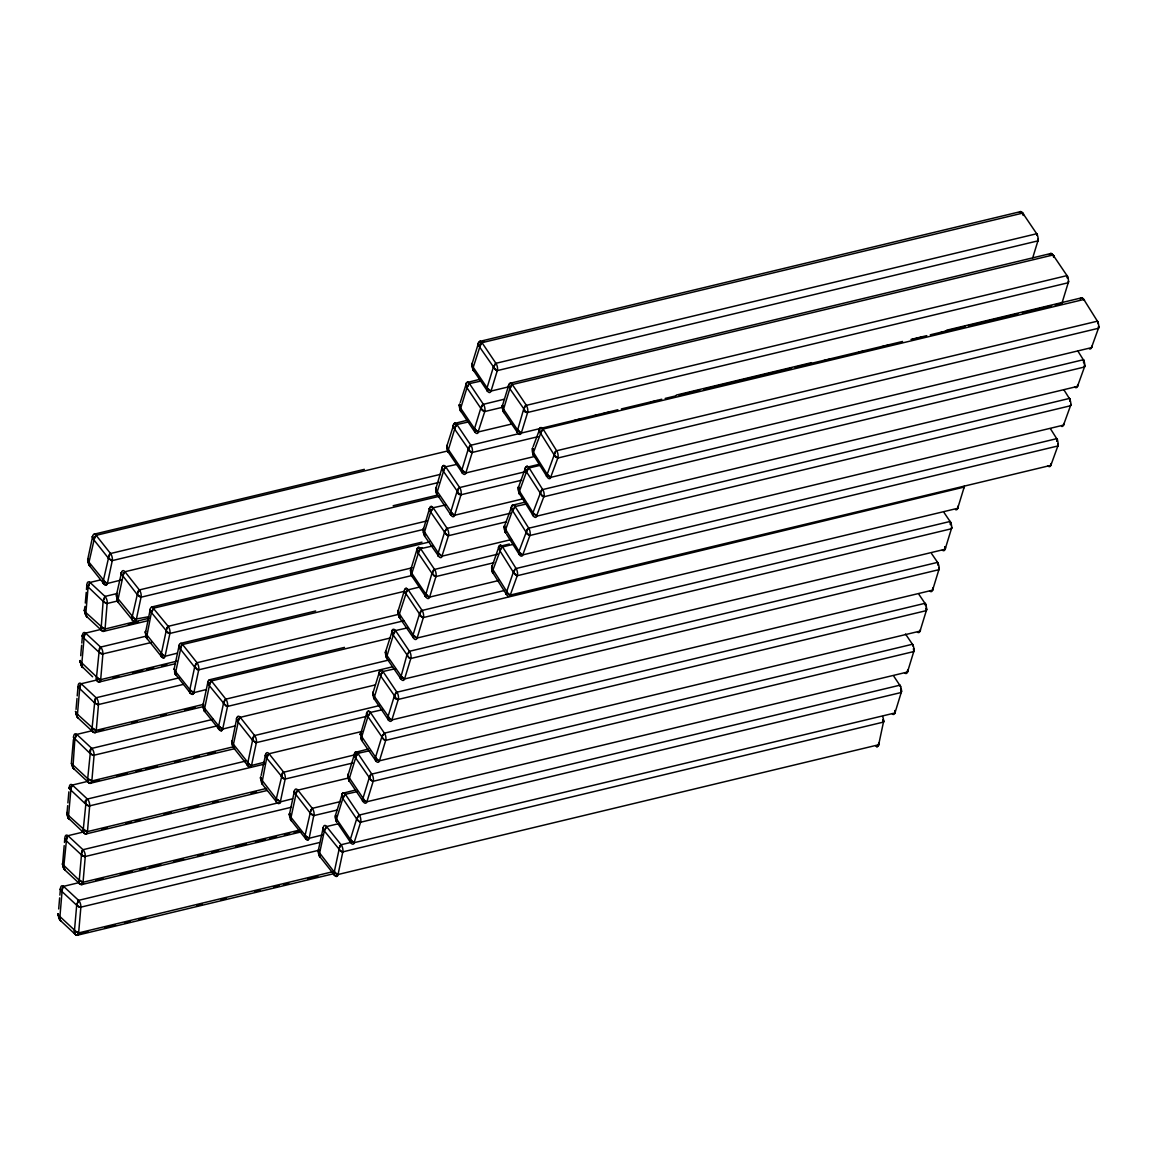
<?xml version="1.0" encoding="UTF-8"?>
<svg xmlns="http://www.w3.org/2000/svg" width="1157" height="1157" viewBox="0 0 1157 1157"><rect width="100%" height="100%" fill="white"/><g stroke="black" fill="none" stroke-linecap="round" stroke-linejoin="round"><path stroke-width="1.5" d="M79.341 882.56L63.548 886.349A5.279 2.488 76.5 0 0 60.468 888.374L59.889 895.128M83.752 831.912L67.959 835.701A5.279 2.488 76.5 0 0 64.879 837.726L64.459 842.47M69.29 787.078L69.29 787.078A5.279 2.488 76.5 0 1 72.356 785.053L88.163 781.264M92.56 730.617L76.767 734.406A5.279 2.488 76.5 0 0 73.686 736.431L73.455 736.532M100.514 579.917L89.986 582.448A5.279 2.488 76.5 0 0 86.905 584.473L86.471 589.535M319.578 850.091L80.874 907.146L78.633 932.918L333.173 871.626M291.463 807.239L85.271 856.498L83.044 882.256L299.663 830.061M265.199 763.938L89.682 805.851L87.455 831.608L266.5 788.423M217.111 725.887L94.079 755.203L91.851 780.961L233.96 746.641M183.399 684.394L98.49 704.541L96.262 730.313L203.719 704.309M151.408 642.468L102.901 653.893L100.673 679.651L176.934 661.139M117.826 600.931L107.124 603.477L105.07 629.003L148.978 618.257M121.196 573.655L121.557 572.31L116.336 595.45L117.117 597.648L134.819 619.226L148.573 616.739M429.334 541.997L153.765 608.134A5.279 2.488 76.5 0 0 150.338 608.9L145.42 633.168L163.224 655.354M207.653 682.861L207.985 681.704A5.279 2.488 76.5 0 1 211.413 680.938L390.444 637.97M236.795 717.947L236.809 718.107A5.279 2.488 76.5 0 1 240.237 717.34L375.389 684.901M348.778 777.923L297.87 790.144A5.279 2.488 76.5 0 0 294.442 790.911L289.655 813.4A5.279 2.488 76.5 0 0 289.857 817.449M338.972 823.596L326.693 826.546A5.279 2.488 76.5 0 0 323.266 827.313L318.464 849.802A5.279 2.488 76.5 0 0 320.185 857.062L334.59 875.271L336.673 876.399L338.032 874.504L342.848 851.812M334.59 875.271L334.547 875.285A5.279 2.488 76.5 0 0 338.032 874.504L878.626 744.775L878.713 742.982L878.626 744.934L883.471 722.084L342.805 851.87M290.537 819.706L296.525 791.634M318.146 850.959C318.247 847.589 320.258 863.035 319.534 853.418L324.466 830.336L326.578 826.575L341.098 844.74A5.279 2.488 76.5 0 1 342.819 852.015M117.624 601.278L123.597 573.221M1051.25 464.116L1050.86 465.345L510.266 595.074A5.279 2.488 76.5 0 1 506.607 594.698L493.128 573.207A5.279 2.488 76.5 0 1 492.578 572.165M1063.818 423.52L1063.5 425.125L522.906 554.854A5.279 2.488 76.5 0 1 519.247 554.478L506.607 534.317M1077.745 384.616L1077.485 386.395L536.877 516.123A5.279 2.488 76.5 0 1 533.232 515.733L519.739 494.241A5.279 2.488 76.5 0 1 519.305 493.432M1080.812 298.087L1080.161 299.113A5.279 2.488 76.5 0 1 1083.82 299.489L1097.414 321.183L556.633 450.738L543.081 429.045L1083.82 299.489L1084.514 300.213M438.734 482.455L112.272 560.61L107.413 583.475L121.514 579.917M121.254 573.843L137.394 594.785L141.082 597.026L136.237 619.877L132.202 616.797L138.016 591.415M412.123 575.477L169.905 633.429L165.061 656.279L177.397 653.141M404.082 620.716L198.729 669.816L193.87 692.681L206.206 689.543M225.875 705.813L227.539 706.406L222.694 729.084L235.03 725.945M366.943 716.27L256.362 742.62L251.517 765.486L263.854 762.347M352.755 762.998L285.186 779.023L280.341 801.888L292.678 798.749M336.817 810.131L313.749 815.627L309.15 838.29L323.063 834.776M895.301 711.685L894.954 712.958L354.1 842.701L360.622 822.222A5.279 2.488 76.5 0 0 359.277 814.918L345.321 794.295L357.73 791.518M913.162 645.028L913.133 646.141L912.425 644.261L371.816 774.091L357.86 753.352L370.283 750.589M925.701 604.099L925.6 605.704L924.978 603.318L384.37 733.162L370.414 712.423L382.822 709.646M929.664 590.967A5.279 2.488 76.5 0 0 932.6 590.157L938.877 569.692A5.279 2.488 76.5 0 0 937.517 562.389L938.052 565.166L937.575 562.374L396.909 692.219L382.967 671.494L395.376 668.717M950.808 522.226L950.461 524.757L950.172 521.445L409.462 651.29L395.506 630.565L407.929 627.788M497.756 554.16L434.569 569.432L420.613 548.693L432.863 545.959M511.495 539.538L441.945 556.184L448.468 535.705A5.279 2.488 76.5 0 0 447.108 528.387L433.152 507.764L445.575 504.987M525.509 471.666L459.647 487.56L445.705 466.835L456.364 464.478M617.881 409.766L470.856 445.257L456.899 424.532L469.323 421.755M504.466 399.165L483.395 404.328L469.453 383.603L480.112 381.246M121.499 572.382L121.528 572.498A5.279 2.488 76.5 0 1 124.956 571.732L439.139 496.339M492.434 572.556L493.128 573.207L492.737 570.473L501.14 548.23L502.557 546.928L513.144 544.383M1057.397 439.559L1056.688 438.677L516.08 568.521L502.485 546.726L501.212 548.129M532.813 453.53A5.279 2.488 76.5 0 1 532.567 448.207L533.666 455.525L533.334 452.792L541.736 430.549M532.538 515.096L532.929 515.733L532.885 512.898L541.245 490.77M539.769 465.432L529.139 467.949L542.705 489.57L1083.429 359.711L1083.661 362.575M80.845 907.189L80.86 907.363A5.279 2.488 76.5 0 0 78.575 900.348L63.548 886.349L62.449 887.752M89.682 805.836L89.682 806.067A5.279 2.488 76.5 0 0 87.382 799.039L245.356 761.132M94.079 755.42L94.079 755.42A5.279 2.488 76.5 0 0 91.793 748.391L76.767 734.406M98.504 704.541L98.49 704.758A5.279 2.488 76.5 0 0 96.205 697.743L179.364 677.785M101.382 629.307L85.575 633.096A5.279 2.488 76.5 0 0 82.509 635.121L83.304 637.608L98.707 651.97L102.901 654.11L101.093 653.662M117.291 593.483L104.954 596.448A5.279 2.488 76.5 0 1 107.297 603.462L107.239 603.361M418.718 587.279L408.132 589.824L406.888 590.981L399.208 614.555L399.671 617.578L398.818 615.9M446.197 534.462L430.65 511.958L433.166 507.894L430.838 511.423L424.373 532.422L424.764 535.72A5.279 2.488 76.5 0 1 424.417 535.141M121.123 572.932L122.584 576.114L124.956 571.732L139.361 589.925A5.279 2.488 76.5 0 1 141.082 597.2L423.664 529.385M207.595 682.153L208.954 685.19L225.658 705.669M362.083 731.412L269.046 753.742A5.279 2.488 76.5 0 0 265.618 754.509L265.3 755.666M878.684 744.79L878.626 744.775A5.279 2.488 76.5 0 1 876.384 746.54M261.164 775.392L265.618 754.35L266.689 758.124L261.8 783.651L276.957 802.466L278.013 803.406L279.864 802.987L280.384 801.7L276.595 799.169L260.556 778.343M112.243 560.639L112.258 560.798A5.279 2.488 76.5 0 0 110.537 553.523L96.132 535.329A5.279 2.488 76.5 0 0 92.705 536.096L87.903 558.585A5.279 2.488 76.5 0 0 89.624 565.845L104.029 584.054L106.111 585.167L107.471 583.287A5.279 2.488 76.5 0 1 104.029 584.054L103.928 584.068M141.082 597.2L139.419 596.607M195.649 664.219C193.205 669.411 202.374 672.391 194.636 667.112L179.87 648.441L179.161 645.302A5.279 2.488 76.5 0 1 182.589 644.536L404.372 591.314L421.105 616.334M392.527 666.808L227.539 706.406L223.46 703.514L224.472 700.621M256.377 742.62L256.362 742.808A5.279 2.488 76.5 0 0 254.641 735.534L240.237 717.34L239.513 717.875L240.237 717.34M285.186 779.023L285.186 779.211A5.279 2.488 76.5 0 0 283.465 771.936L269.046 753.742M314.024 815.41L310.307 813.197L294.167 792.256M337.916 823.697L350.759 842.686A5.279 2.488 76.5 0 0 354.346 842.686L354.346 842.686M363.312 801.758L363.312 801.758A5.279 2.488 76.5 0 0 366.899 801.758L907.493 672.029L907.695 670.207M374.579 699.45L388.405 719.9A5.279 2.488 76.5 0 0 391.992 719.9L932.6 590.157L932.788 588.335M957.794 506.245L957.692 508.299L417.099 638.028A5.279 2.488 76.5 0 1 413.497 638.028L398.948 616.883M411.661 575.651A5.279 2.488 76.5 0 0 412.225 576.649L426.051 597.099A5.279 2.488 76.5 0 0 429.637 597.099L498.942 580.467M423.115 529.892L424.373 532.422L424.243 535.532L438.604 556.17A5.279 2.488 76.5 0 0 442.191 556.17M467.24 420.251L454.05 423.592L447.166 445.17A5.279 2.488 76.5 0 0 448.511 452.488L462.352 472.938A5.279 2.488 76.5 0 0 465.938 472.938L534.389 456.509M508.588 386.857L491.031 391.066A5.279 2.488 76.5 0 1 487.444 391.066L473.618 370.616A5.279 2.488 76.5 0 1 472.258 363.312L478.535 342.848L480.054 341.329L1020.662 211.601L1022.73 213.105L1036.686 233.743L495.905 363.312L482.006 342.674L1022.73 213.105L1023.352 215.491M1019.491 212.338A5.279 2.488 76.5 0 1 1022.73 213.105L1023.439 213.77M116.727 594.987L116.727 594.987A5.279 2.488 76.5 0 0 116.597 596.766L116.727 594.987L117.884 602.03L132.853 620.456L134.921 621.569L136.28 619.689A5.279 2.488 76.5 0 1 132.853 620.456L132.853 620.456M249.261 764.227L231.921 742.389L236.462 719.712M262.292 783.925A5.279 2.488 76.5 0 0 262.552 784.258L260.831 776.998A5.279 2.488 76.5 0 0 260.918 780.541M289.655 813.4L289.8 817.189M318.464 849.802L318.623 853.591M394.204 632.112L386.395 657.827L400.958 678.971A5.279 2.488 76.5 0 0 404.545 678.957L945.139 549.228L945.5 547.955M1037.251 235.58L1037.294 234.336M58.327 915.621L58.269 913.712A5.279 2.488 76.5 0 0 58.443 916.387M58.689 908.954L59.643 897.875M63.042 866.492A5.279 2.488 76.5 0 1 62.68 863.05L64.185 845.637M67.67 805.648L67.077 812.402A5.279 2.488 76.5 0 0 67.67 816.567M67.901 802.9L68.87 791.822M73.412 739.598L71.488 761.754M76.044 709.415L76.998 698.438M77.215 695.907L78.097 685.768A5.279 2.488 76.5 0 1 81.178 683.744L98.504 679.593M80.354 662.368L80.296 660.445A5.279 2.488 76.5 0 0 80.426 662.874M80.715 655.701L81.626 645.259M81.814 643.032L82.523 634.904L82.205 636.075M103.19 628.28L85.097 611.836L84.316 610.289L84.996 606.413M85.3 603.043L86.225 592.384M361.288 738.716L362.025 740.379L361.635 737.081L368.085 716.082L370.414 712.423L367.912 716.617L383.459 739.121M402.289 677.727L386.308 654.544L386.915 658.521M359.292 815.049L899.871 685.19L900.638 686.52L893.942 676.426M379.438 760.829L385.715 740.364A5.279 2.488 76.5 0 0 384.37 733.046L381.926 736.532L375.461 757.531L375.851 760.829A5.279 2.488 76.5 0 0 379.438 760.829L920.046 631.1L920.422 629.914M447.108 528.387L510.295 513.231M878.626 744.775L877.266 746.655L876.254 746.482M84.374 610.65L84.707 609.797A5.279 2.488 76.5 0 0 85.068 613.239M198.715 669.845L198.715 670.004A5.279 2.488 76.5 0 0 197.008 662.73L182.589 644.536M542.72 489.454L542.72 489.454A5.279 2.488 76.5 0 1 543.877 496.758L1084.471 367.015L1084.398 364.354M1037.279 235.334L1037.308 234.509M62.637 863.281L62.724 864.973M169.905 633.602L169.905 633.602A5.279 2.488 76.5 0 0 168.184 626.327L153.36 608.351L151.437 612.357L146.491 637.912L161.676 656.858L163.744 657.971L165.104 656.091A5.279 2.488 76.5 0 1 161.676 656.858L161.676 656.858M335.53 814.947L336.933 822.237A5.279 2.488 76.5 0 1 335.573 814.933L342.472 793.34L355.662 790M368.201 749.071L355.025 752.412L347.881 775.682L364.643 800.528M377.182 759.599L360.406 734.666L366.957 712.596L368.461 711.092L370.544 712.596A5.279 2.488 76.5 0 0 366.957 712.596L366.957 712.596M379.496 671.667L379.453 671.682A5.279 2.488 76.5 0 1 383.083 671.667L381.015 670.149L379.496 671.667L373.219 692.132L373.161 695.791M394.277 632.011L395.578 630.753L392.671 629.625L385.773 651.203L385.7 654.862M504.51 590.46L422.117 610.448L408.19 589.81L406.107 588.291L404.603 589.81L398.326 610.274L398.254 613.933M422.406 547.608L417.041 548.91A5.279 2.488 76.5 0 1 420.729 548.866L418.66 547.362L417.142 548.881L410.865 569.345L411.357 574.971M423.187 530.108L429.695 507.937L431.214 506.433L433.282 507.937A5.279 2.488 76.5 0 0 429.695 507.937L429.695 507.937M452.893 514.373L435.726 489.18L442.249 467.009L443.753 465.49L445.835 467.009A5.279 2.488 76.5 0 0 442.249 467.009L442.133 467.052M447.166 445.17L447.094 448.829M472.157 363.341L473.473 370.457M502.528 405.196L503.931 412.485A5.279 2.488 76.5 0 1 502.586 405.181L508.863 384.717L510.367 383.198L1050.975 253.47L1053.044 254.988L1067 275.612L526.392 405.355L512.32 384.543L1053.044 254.988L1053.68 257.36M84.765 611.72L84.635 609.855M103.074 631.418L105.099 628.786A5.279 2.488 76.5 0 1 102.018 630.811L86.992 616.811L85.213 613.731A5.279 2.488 76.5 0 0 86.992 616.811L86.891 616.826M99.401 648.73L96.479 677.467L100.659 679.651L98.895 678.985M95.221 732.555L96.291 730.081A5.279 2.488 76.5 0 1 93.211 732.106L95.221 732.555L202.287 706.855M86.182 800.687L83.275 829.424L87.44 831.608L85.676 830.943M64.445 869.5A5.279 2.488 76.5 0 0 64.966 870.078L79.992 884.064L82.002 884.512L83.073 882.039A5.279 2.488 76.5 0 1 79.992 884.064L83.506 883.225M319.419 842.556L78.517 900.363L76.752 904.572L74.453 930.72L78.633 932.918L76.868 932.253M451.129 515.328L451.143 515.241A5.279 2.488 76.5 0 0 454.744 515.227L524.049 498.595M1023.395 215.245L1023.482 214.059M1053.694 257.259L1053.781 255.755M371.816 773.99L371.816 773.99A5.279 2.488 76.5 0 1 373.176 781.293L913.77 651.565L913.466 648.614L914.102 650.176M396.909 692.219L396.923 692.117A5.279 2.488 76.5 0 1 398.268 699.421L938.877 569.692L938.92 567.523M409.564 651.377L406.917 654.934L400.423 678.769L400.568 675.674L404.545 678.957L410.822 658.492A5.279 2.488 76.5 0 0 409.462 651.189L406.845 655.209L408.551 657.263M434.077 575.781C429.681 572.122 437.201 565.73 431.98 573.207L425.299 596.245M521.662 480.213L460.949 494.777A5.279 2.488 76.5 0 0 459.662 487.459L459.618 487.516M470.841 445.257L470.856 445.156A5.279 2.488 76.5 0 1 472.215 452.459L538.048 436.666M482.917 410.677C477.407 408.363 487.748 398.066 480.777 408.247L474.384 429.102L474.833 432.009L460.934 411.371M515.429 574.798C511.004 571.457 518.712 564.934 513.375 572.108L505.898 593.903M509.355 544.036L498.898 546.552A5.279 2.488 76.5 0 1 502.615 546.914L500.547 545.207L498.956 546.538L491.667 567.566L508.444 594.163M504.235 527.014C504.51 522.675 504.119 532.726 505.768 532.972A5.279 2.488 76.5 0 1 504.611 525.683L512.262 505.276L525.466 502.051M518.582 486.952L518.914 492.506A5.279 2.488 76.5 0 1 518.582 486.952L525.582 467.573L527.158 466.257L529.226 467.963L526.666 471.275L519.479 491.147C520.086 502.774 516.499 477.465 519.479 491.147L533.232 513.057L536.501 516.109L543.819 496.758M203.184 704.194L207.638 683.31M100.645 679.651L100.688 679.434A5.279 2.488 76.5 0 1 97.622 681.459L99.632 681.907L175.097 663.785M84.403 833.416L84.345 833.43A5.279 2.488 76.5 0 0 87.469 831.391L86.413 833.85L84.403 833.416L68.35 818.071L69.377 819.416A5.279 2.488 76.5 0 1 68.046 817.493M77.606 935.16L78.662 932.701A5.279 2.488 76.5 0 1 75.581 934.711L77.606 935.16L333.852 873.665M87.831 558.759L88.062 562.374M145.478 631.577L145.551 631.389A5.279 2.488 76.5 0 0 145.435 632.228M451.1 515.27L437.317 494.777A5.279 2.488 76.5 0 1 435.9 491.132L437.172 494.632M883.109 719.741L883.427 722.286L883.774 721.216M1097.791 323.338L1097.979 321.603M1057.122 441.294L1057.397 439.732L1057.079 441.395M1069.762 401.074L1070.051 399.339L1069.806 400.929M1097.718 323.598L1098.007 321.877M100.616 679.564L99.632 681.907M193.87 692.681L193.928 692.493A5.279 2.488 76.5 0 1 190.5 693.26L192.568 694.374L193.928 692.493M389.056 659.967L225.716 699.175L223.59 702.935L218.659 726.003L222.679 729.084L218.948 726.365L204.254 707.809L203.039 704.251L204.08 710.485M251.503 765.486L251.561 765.298A5.279 2.488 76.5 0 1 248.133 766.064L250.201 767.192L251.561 765.298M289.351 814.658L291.362 820.66L305.781 838.868L307.849 839.996L309.208 838.102A5.279 2.488 76.5 0 1 306.287 839.418M883.5 722.098L883.5 722.127A5.279 2.488 76.5 0 0 882.617 716.559M460.24 402.535L466.604 382.649L479.793 379.308M465.823 472.953L472.215 452.459L470.465 451.693M511.828 423.997L478.101 431.995L484.754 411.53A5.279 2.488 76.5 0 0 483.409 404.227L483.496 404.4M489.397 390.372L491.031 391.066L497.308 370.602A5.279 2.488 76.5 0 0 495.963 363.298L495.991 363.443M366.899 801.758L373.176 781.293L371.426 780.527M391.876 719.914L398.268 699.421L396.533 698.654M415.45 637.333L417.099 638.028L423.361 617.563A5.279 2.488 76.5 0 0 422.016 610.26L422.059 610.404M429.637 597.099L435.914 576.634A5.279 2.488 76.5 0 0 434.569 569.331L434.569 569.331M454.614 515.255L461.007 494.762L459.271 493.996M526.348 405.34L526.218 405.21A5.279 2.488 76.5 0 1 527.621 412.471L521.344 432.935A5.279 2.488 76.5 0 1 517.758 432.935L503.83 412.456M1032.68 257.924L1037.916 240.873A5.279 2.488 76.5 0 0 1036.556 233.569L1036.556 233.569M892.394 714.086A5.279 2.488 76.5 0 0 894.954 712.958L901.231 692.493A5.279 2.488 76.5 0 0 899.871 685.19L899.871 685.19M904.572 672.839A5.279 2.488 76.5 0 0 907.493 672.029L913.77 651.565A5.279 2.488 76.5 0 0 912.425 644.261L913.133 644.912M917.487 632.214A5.279 2.488 76.5 0 0 920.046 631.1L926.323 610.636A5.279 2.488 76.5 0 0 924.978 603.318L925.687 603.983M942.319 550.125A5.279 2.488 76.5 0 0 945.139 549.228L951.416 528.763A5.279 2.488 76.5 0 0 950.071 521.46L944.141 512.696M955.552 509.673A5.279 2.488 76.5 0 0 957.692 508.299L963.969 487.835A5.279 2.488 76.5 0 0 964.215 486.157M1061.764 303.698A5.279 2.488 76.5 0 0 1061.952 303.206L1068.229 282.742A5.279 2.488 76.5 0 0 1066.884 275.438L1067.419 278.201L1067.607 276.205M231.935 740.755L231.95 740.784A5.279 2.488 76.5 0 0 231.964 743.373M1083.574 362.821L1084.008 360.449M94.99 699.392L92.068 728.274L92.893 732.077L92.271 731.094M222.679 729.084L222.751 728.896A5.279 2.488 76.5 0 1 219.309 729.662L221.392 730.776L222.751 728.896M533.146 446.602L540.218 427.815L543.212 429.218L541.809 430.447M522.79 554.868L529.892 535.489A5.279 2.488 76.5 0 0 528.735 528.185L515.125 506.506L527.534 503.743M1091.818 346.218L1091.47 347.65L550.616 477.393L557.848 458.013A5.279 2.488 76.5 0 0 556.691 450.724L556.719 450.868M508.545 594.25L510.266 595.074L517.251 575.709A5.279 2.488 76.5 0 0 516.094 568.405L516.022 568.449M1061.576 426.369A5.279 2.488 76.5 0 0 1063.5 425.125L1070.5 405.76A5.279 2.488 76.5 0 0 1069.343 398.456L1070.037 399.252L1069.343 398.456L528.677 528.228M1074.679 387.06A5.279 2.488 76.5 0 0 1077.485 386.395L1084.471 367.015A5.279 2.488 76.5 0 0 1083.314 359.726L1083.993 360.333M1089.344 348.821A5.279 2.488 76.5 0 0 1091.47 347.65L1098.456 328.284A5.279 2.488 76.5 0 0 1097.299 320.995L1097.429 321.154M1047.765 465.721A5.279 2.488 76.5 0 0 1050.86 465.345L1057.86 445.98A5.279 2.488 76.5 0 0 1056.688 438.677L1057.382 439.284M84.374 634.745L81.569 666.114L92.603 676.802M79.963 685.392L77.215 716.993M71.156 786.702L68.335 817.956M90.593 750.04L87.657 779.095L88.8 782.768A5.279 2.488 76.5 0 0 91.88 780.744L88.091 778.965L72.66 764.618C69.333 760.351 73.296 764.979 72.804 767.655M66.744 837.35L63.809 866.405L64.966 870.078L62.449 864.149M62.348 887.998L59.658 919.815L75.581 934.711M81.771 851.335L79.023 882.95M1083.82 299.489L1081.752 297.797L946.6 330.222M84.418 634.615L85.575 633.096L100.601 647.096A5.279 2.488 76.5 0 1 102.901 654.11L102.872 653.922M80.021 685.262L81.178 683.744L96.147 697.758M99.444 648.614L100.601 647.096L146.245 636.133M95.048 699.262L95.915 697.888L94.296 702.632L98.099 704.787L94.7 702.979L77.866 686.868M71.199 786.572L72.356 785.053L87.382 799.039L86.283 800.442M90.636 749.91L91.793 748.391L213.076 719.292M66.802 837.22L67.959 835.701L82.986 849.701A5.279 2.488 76.5 0 1 85.271 856.715M81.829 851.219L82.986 849.701L280.515 802.293M166.839 627.817L160.852 655.889M310.929 809.828L305.058 835.513L305.781 838.868A5.279 2.488 76.5 0 0 306.026 839.172M94.787 536.819L88.887 562.635L89.624 565.845L88.713 564.298M109.192 555.013L103.32 580.684L103.725 584.039L103.248 583.273M181.244 646.025L175.257 674.083M210.068 682.428L204.124 710.716L219.309 729.662M238.877 718.83L232.904 746.901L248.133 766.064M253.296 737.023L247.309 765.095M267.701 755.232L266.689 758.124L283.306 778.473M339.753 846.23L333.766 874.302M94.845 536.703L96.132 535.329L448.93 450.666M109.25 554.897L110.537 553.523L440.528 474.341M123.669 573.105L124.956 571.732M138.073 591.299L139.361 589.925L427.222 520.852M166.897 627.701L168.184 626.327L412.152 567.783M181.302 645.91L181.996 644.926L180.232 648.918L178.771 645.736L179.205 645.114L174.374 667.791A5.279 2.488 76.5 0 0 174.302 668.196M195.721 664.104L197.008 662.73L398.847 614.295M210.126 682.312L211.413 680.938L225.817 699.132A5.279 2.488 76.5 0 1 227.539 706.406M224.53 700.506L225.817 699.132M238.949 718.714L239.441 717.947L237.865 721.722L252.66 740.393L256.116 742.823L252.269 739.916L254.583 735.548L379.395 705.596M253.354 736.922L254.641 735.534M267.759 755.116L268.757 753.872L266.689 758.124L265.358 755.854M296.582 791.518L297.87 790.144L312.289 808.338A5.279 2.488 76.5 0 1 313.995 815.613L313.995 815.613M310.987 809.726L312.289 808.338L340.36 801.599M339.811 846.129L341.04 844.755L351.627 842.224M455.598 426.08L447.773 451.62M444.404 468.383L436.579 493.923M419.311 550.255L411.718 573.756L412.225 576.649L410.533 570.719M356.558 754.914L348.734 780.454M480.705 344.222L473.184 367.463L473.271 370.587L471.926 364.686M511.018 386.091L509.818 388.723L525.784 411.617M381.665 673.041L373.856 698.756M501.039 548.389L499.853 550.732L513.694 572.773L517.193 575.723L1057.86 445.98L1057.946 443.695M455.742 425.877L456.885 424.561L454.397 428.726L469.944 451.23M444.534 468.18L445.604 467.095L443.203 471.029L459.17 493.909M381.796 672.839L382.62 671.913L380.465 675.688L396.432 698.568M480.762 344.121L481.992 342.674L479.504 346.854L495.471 369.748M511.09 385.99L512.32 384.543L509.818 388.723L503.425 409.592L503.671 412.499L502.283 406.671M419.369 550.154L420.439 548.997L418.111 552.887L432.299 573.858L435.596 576.634L493.837 562.736M527.766 469.279L526.478 471.781L542.055 495.832M356.631 754.812L357.99 753.525L355.358 757.546L371.325 780.44M555.23 452.04L546.494 476.207M527.259 529.516L518.9 551.629L519.001 554.478L518.987 551.383L504.278 527.23M527.838 469.178L529.226 467.963A5.279 2.488 76.5 0 0 525.582 467.573L525.582 467.573M555.302 451.939C557.732 448.887 551.556 456.017 556.025 457.102M541.317 490.669L542.474 489.541L539.957 493.272L543.559 496.758L542.156 495.934M527.332 529.414C529.776 526.348 523.6 533.493 528.069 534.577M90.81 783.202C94.18 778.285 82.104 778.126 89.856 783.376L234.741 748.666M66.889 812.474L67.583 816.336M1070.905 404.632L1070.5 405.76L1070.789 404.097M1058.004 445.908L1058.25 444.751M398.268 610.289L398.326 610.274A5.279 2.488 76.5 0 0 398.558 615.177M913.929 651.492L914.175 650.48M345.35 794.454L345.437 794.469A5.279 2.488 76.5 0 0 341.85 794.469L341.85 794.469M504.553 525.697L505.768 532.972L505.349 530.369L512.493 510.512L515.255 506.694L512.493 510.512L526.334 532.553L529.834 535.503L1070.543 405.745M453.443 424.706L453.443 424.706A5.279 2.488 76.5 0 1 457.029 424.706L454.961 423.187M423.361 528.431L423.419 528.402A5.279 2.488 76.5 0 0 423.997 534.274M360.478 734.059A5.279 2.488 76.5 0 1 360.68 733.075L360.319 734.348M951.821 527.78L951.416 528.763L951.661 527.057M87.339 799.068C79.168 803.508 96.045 809.567 85.488 803.927L69.406 788.756L68.899 787.686L70.461 789.942L72.356 785.053M539.552 428.842L539.552 428.842A5.279 2.488 76.5 0 1 543.212 429.218L540.449 433.051L554.29 455.077L557.79 458.027L1098.456 328.284L1098.586 326.144L1098.803 326.853M511.596 506.318L511.596 506.318A5.279 2.488 76.5 0 1 515.255 506.694L513.187 504.987M491.956 565.903L491.956 565.903A5.279 2.488 76.5 0 0 492.289 571.471L491.725 566.033L492.419 572.325M1098.456 328.284L1098.846 327.069M1091.47 347.65L1091.89 346.637M1084.471 367.015L1084.876 365.843M1077.485 386.395L1077.803 384.789M1063.5 425.125L1063.919 424.012M1050.86 465.345L1051.12 463.567M465.996 383.777L465.996 383.777A5.279 2.488 76.5 0 1 469.583 383.777C468.195 384.066 471.044 384.095 468.556 382.649L467.5 382.258M508.863 384.717L508.863 384.717A5.279 2.488 76.5 0 1 512.45 384.717L510.367 383.198M435.972 487.473L435.972 487.473A5.279 2.488 76.5 0 0 435.741 488.919L435.726 489.18M497.308 370.602L1037.916 240.873L1038.104 239.051M410.865 569.345L410.865 569.345A5.279 2.488 76.5 0 0 411.27 574.74M404.603 589.81L404.603 589.81A5.279 2.488 76.5 0 1 408.19 589.81C406.989 590.359 404.675 595.681 404.328 591.401M525.885 411.704L527.621 412.471L1068.229 282.742L1068.504 281.151M1061.952 303.206L1054.938 304.898M392.049 630.739L392.049 630.739A5.279 2.488 76.5 0 1 395.636 630.739L393.004 634.759L408.971 657.639M385.773 651.203L385.773 651.203A5.279 2.488 76.5 0 0 385.874 655.614M373.219 692.132L373.219 692.132A5.279 2.488 76.5 0 0 373.118 695.531M360.68 733.075L360.406 734.666M348.127 774.004L348.127 774.004A5.279 2.488 76.5 0 0 347.881 775.682L347.794 775.378M963.969 487.835L964.388 487.025L423.361 617.563M957.692 508.299L958.068 507.128M945.139 549.228L945.038 546.668M938.877 569.692L939.253 568.564M932.6 590.157L932.73 588.175M385.715 740.364L926.323 610.636L926.207 608.076M920.046 631.1L920.437 629.972M907.493 672.029L907.638 670.048M360.622 822.222L901.231 692.493L900.696 689.153M894.954 712.958L894.954 710.658M89.986 582.448L105.012 596.433L103.147 600.989L101.049 629.683M100.601 647.096L98.707 651.97L100.992 653.604M82.986 849.701L81.077 854.575L83.362 856.209M78.575 900.348L76.666 905.237L78.951 906.871M85.575 633.096L83.68 637.984L82.277 636.22M81.178 683.744L79.269 688.632L77.794 686.723M67.959 835.701L66.05 840.589L81.482 854.936L84.953 856.744L83.478 856.267M63.548 886.349L61.654 891.237L77.071 905.584L80.542 907.392L79.066 906.914M1019.751 211.991L1020.662 211.601M1050.975 253.47L1049.457 254.988A5.279 2.488 76.5 0 1 1053.044 254.988L1053.767 255.639M96.132 535.329L93.76 539.712L108.57 558.368L112.012 560.812L108.18 557.905L110.537 553.523M139.361 589.925L137.003 594.308L139.202 596.462M153.765 608.134L151.408 612.516L168.025 632.865M168.184 626.327L165.813 630.71L169.587 633.617L168.127 632.937M197.008 662.73L194.766 666.533L189.734 690.179L190.341 693.274L189.705 692.479M211.413 680.938L209.041 685.32L207.71 683.049M283.465 771.936L282.742 772.471L355.43 754.668M297.87 790.144L295.512 794.526L294.138 791.099L294.109 792.068M312.289 808.338L309.917 812.72L311.696 814.542M326.693 826.546L324.322 830.928L340.52 850.945M341.098 844.74L338.741 849.122L340.939 851.277M1068.287 282.727L1068.62 281.657M926.381 610.607L926.699 609.45M104.954 596.448L103.103 601.322L105.388 602.956M384.37 733.046L381.738 737.067L383.878 739.497M1037.916 240.873L1038.306 239.788M91.793 748.391C84.461 752.484 99.112 758.659 89.884 753.279L73.339 737.24L74.858 739.28L72.891 767.901L88.8 782.768M901.231 692.493L901.607 691.322M483.8 341.575L478.535 342.848A5.279 2.488 76.5 0 1 482.122 342.848L480.054 341.329M483.019 410.764L484.696 411.545L502.312 407.322M94.064 534.201L364.368 469.337M676.295 395.087L811.447 362.662M621.396 408.927L661.761 399.237M665.159 398.427L675.804 395.868M679.029 395.101L699.826 390.111M703.89 389.128L791.648 368.071M795.119 367.246L902.547 341.46M911.007 339.435L926.8 335.646M930.271 334.807L964.924 326.491M968.395 325.667L1018.073 313.735M1022.108 312.766L1051.554 305.708M574.653 420.425L579.917 419.152M593.96 415.782L599.225 414.524M603.665 413.454L608.857 412.21M650.451 402.231L657.378 400.568M690.295 392.671L695.502 391.428M709.805 387.985L719.755 385.599M738.817 381.029L744.009 379.785M767.727 374.087L772.992 372.829M801.078 366.089L806.386 364.817M823.9 360.608L830.914 358.93M859 352.191L864.265 350.918M881.822 346.71L888.836 345.032M912.092 339.449L922.187 337.02M939.744 332.811L946.759 331.119M974.845 324.379L984.853 321.979M1003.914 317.408L1009.121 316.165M1026.447 312L1038.031 309.223M529.082 466.734L539.437 464.246M393.178 505.739L437.057 495.21M151.697 607.006L422.001 542.141M448.468 535.705L506.39 521.793M128.355 624.491L138.406 622.076M104.029 631.245L147.908 620.716M180.521 643.408L315.673 610.983M113.212 677.713L118.679 676.411M132.722 673.041L142.673 670.655M146.765 669.672L153.78 667.979M161.72 666.07L166.926 664.827M209.345 679.81L344.497 647.385M98.403 730.862L103.609 729.619M131.826 722.85L137.09 721.578M160.78 715.894L165.986 714.65M185.048 710.08L195.012 707.679M410.822 658.492L951.416 528.763M92.314 781.915L99.328 780.237M116.886 776.029L126.923 773.614M136.193 771.386L141.458 770.128M145.984 769.043L157.251 766.339M174.808 762.13L180.073 760.858M194.116 757.488L199.38 756.23M208.159 754.118L215.173 752.44M359.668 752.267L354.404 753.54A5.279 2.488 76.5 0 1 357.99 753.525L357.846 753.409M101.729 829.251L107.211 827.935M125.983 823.437L131.175 822.193M135.297 821.195L140.561 819.937M164.106 814.282L171.034 812.619M188.36 808.468L198.758 805.966M212.613 802.64L217.82 801.396M251.141 793.398L256.406 792.14M86.413 833.85L267.195 790.477M95.785 880.275L102.814 878.597M120.357 874.374L131.97 871.597M139.664 869.746L144.929 868.488M149.296 867.432L160.736 864.684M173.564 861.618L183.544 859.217M197.587 855.847L202.851 854.589M211.63 852.478L218.659 850.785M235.941 846.649L246.325 844.147M255.509 841.949L265.387 839.577M269.552 838.579L276.581 836.887M284.448 835.007L289.655 833.749M294.124 832.678L299.388 831.42M82.002 884.512L301.399 831.854M80.788 933.468L87.874 931.775M105.041 927.654L115.44 925.152M124.739 922.924L130.003 921.666M138.768 919.555L145.796 917.877M196.69 905.656L202.07 904.369M221.132 899.784L226.338 898.541M254.612 891.758L259.877 890.485M273.92 887.115L279.184 885.857M283.508 884.816L288.715 883.572M307.762 879.002L317.799 876.587M459.879 408.898A5.279 2.488 76.5 0 1 459.719 404.241L459.647 407.9L461.065 411.545A5.279 2.488 76.5 0 1 460.11 409.636M175.271 674.184L175.878 675.066L174.519 671.581A5.279 2.488 76.5 0 0 176.081 675.052L190.5 693.26M276.957 802.466L276.957 802.466A5.279 2.488 76.5 0 0 280.384 801.7L276.306 798.807L282.684 772.558L281.093 776.318L284.868 779.225L283.508 778.618M291.362 820.66L291.362 820.66A5.279 2.488 76.5 0 1 290.248 818.664M484.696 411.545L480.777 408.247L466.69 387.393L465.692 383.994L466.951 387.797L460.529 408.783L461.065 411.545L460.356 410.894L460.327 407.727L474.789 429.102L478.101 431.995L474.5 428.712L474.891 431.995A5.279 2.488 76.5 0 0 478.477 431.995M550.804 477.393L550.862 477.378A5.279 2.488 76.5 0 1 547.203 477.002L534.563 456.856M94.382 729.59L76.608 713.493L77.172 716.834A5.279 2.488 76.5 0 0 78.184 718.121L93.211 732.106M472.157 452.474L470.06 451.331M460.949 494.777C452.966 494.849 462.222 482.122 457.029 491.479L450.652 512.334L450.897 515.241L450.42 514.46M398.21 699.435C389.099 699.811 400.64 685.754 394.291 696.138L387.899 717.007L388.101 719.885L387.682 719.206M373.06 781.308L371.18 780.31M532.987 454.007A5.279 2.488 76.5 0 0 533.724 455.511L533.03 454.788M527.621 412.471C518.437 412.687 529.978 398.948 523.644 409.188L517.02 432.082M435.914 576.634L434.179 575.853M404.545 678.957L402.549 677.973M557.848 458.013L556.127 457.189M536.877 516.123L532.972 512.638L532.524 514.865M529.892 535.489L528.272 534.751M89.624 565.845L88.612 561.723L105.591 582.55M517.251 575.709L515.632 574.971M116.871 598.776L118.448 602.247L117.652 601.466M510.266 595.074C505.002 591.213 506.216 592.297 505.913 594.062M145.594 634.672A5.279 2.488 76.5 0 0 147.272 638.65L146.476 637.869M203.227 707.477A5.279 2.488 76.5 0 0 204.905 711.454L204.124 710.673M232.224 744.645A5.279 2.488 76.5 0 0 233.728 747.856L232.919 746.988M305.781 838.868L305.115 835.209L290.436 816.654L289.424 813.516L289.322 814.557M320.185 857.062L319.303 855.529M80.6 663.626A5.279 2.488 76.5 0 0 82.595 667.473L79.92 661.124L98.779 678.928M78.184 718.121L77.273 717.21M71.474 762.926A5.279 2.488 76.5 0 0 73.773 768.769L72.877 767.858M69.377 819.416L68.437 818.404M58.559 916.894A5.279 2.488 76.5 0 0 60.554 920.726L58.038 913.813L57.98 914.652M490.915 391.08L487.242 388.043L472.967 366.928L471.94 363.573L471.911 364.585M416.968 638.042L413.295 635.005L397.994 611.648M937.662 562.49L931.602 553.625M924.978 603.318L919.048 594.553M912.425 644.261L905.512 634.022M1083.314 359.726L1077.919 351.121M1069.343 398.456L1063.948 389.866M1056.833 438.865L1050.397 428.654M313.749 815.627L311.971 814.759M355.922 752.021L357.846 753.381M343.369 792.95L345.307 794.338M105.605 603.057L106.979 603.477L103.508 601.669L86.674 585.572M81.38 881.648L82.754 882.068L79.081 880.087L62.377 864.004M94.599 729.691C98.215 731.586 89.263 725.396 92.198 730.819M103.306 628.338L104.781 628.815L100.905 626.646L101.917 630.825L101.107 629.9M85.459 830.827L68.249 815.266C65.24 811.78 69.261 815.873 68.364 818.129M81.164 881.533C76.68 876.413 80.628 886.58 79.081 883.153M76.752 932.195L58.038 914.811M347.953 776.897A5.279 2.488 76.5 0 0 349.472 781.308L362.315 800.297M163.441 655.498L164.786 656.106L161.025 653.199L161.373 656.843L160.881 656.077M349.342 781.149L348.055 777.649M105.808 582.694C109.192 585.211 101.266 577.618 103.19 582.94M249.898 764.705L251.243 765.312L249.536 764.444M341.055 851.35L342.501 852.029L340.794 851.162M307.429 837.437C311.262 840.025 300.95 832.245 307.328 837.364M336.253 873.839L337.714 874.518L334.127 871.857L318.204 851.147M448.381 452.329L447.658 450.811M249.579 764.488L247.482 762.405L247.352 765.283M336.051 873.694C332.84 868.242 334.518 876.948 333.809 874.49M464.304 472.244L465.62 472.938L462.236 470.046L448.121 449.191C445.098 442.538 448.902 451.331 447.788 451.794M453.096 514.547C456.408 517.396 448.887 509.094 450.391 514.243M390.357 719.206L391.673 719.9L389.996 718.902M365.265 801.063L366.364 801.7L364.903 800.774M495.572 369.835L497.062 370.616L493.33 367.304L495.659 363.414L493.33 367.304L486.938 388.173L487.184 391.08L486.721 390.372M519.609 432.168L521.098 432.949L517.367 429.652L503.281 408.797L502.355 405.312L502.225 406.454M427.902 596.332L429.102 597.041L425.848 594.076L411.574 572.946L410.489 569.707L410.518 570.618M421.625 616.797L423.115 617.578L421.206 616.435M409.072 657.726L410.504 658.507L408.826 657.509M383.979 739.583L385.18 740.306L383.719 739.366M521.286 554.116C524.627 556.864 515.169 548.042 521.084 553.943M377.5 759.874C383.198 764.473 371.252 753.337 375.967 761.002L361.505 740.191L361.635 737.081L360.377 734.55M358.627 821.239L360.232 822.208L356.92 819.33L342.819 798.475L341.662 794.555L342.819 798.475L336.542 818.954C336.933 828.542 333.809 808.569 336.542 818.954L350.745 839.924L354.1 842.701L352.35 841.703M489.194 390.213L487.054 387.783L486.692 390.083M519.507 432.082C516.644 426.6 517.454 434.193 517.034 432.255M549.141 476.554L550.616 477.393L547.319 474.457L533.377 452.271L532.567 448.207L533.015 454.629M470.364 451.606C464.593 449.914 474.356 440.21 468.223 449.176L461.845 470.046L462.048 472.924L461.629 472.244M463.986 471.984L461.961 469.641L461.585 471.94M421.524 616.71C415.739 615.003 425.516 605.299 419.384 614.28L413.107 634.745C412.832 641.933 412.094 632.026 415.247 637.174M390.054 718.945L374.015 695.878L372.988 692.262L373.827 698.452M364.947 800.818L362.922 798.475L369.184 777.996C374.145 769.564 366.697 777.735 371.021 780.165M446.313 534.563L448.077 535.691L444.49 532.408L446.631 528.648L444.664 531.887L438.214 552.872L438.214 556.112L438.214 552.872L423.057 529.689M549.04 476.467L546.943 473.907L546.523 476.366M352.191 841.558L350.369 839.404L356.775 818.534L358.974 815.049L356.645 818.939L358.366 820.993M399.527 617.419L399.671 617.578A5.279 2.488 76.5 0 1 398.905 616.131M427.381 595.869C424.894 590.591 425.675 598.343 425.328 596.405M389.735 718.656L388.014 716.602L387.653 718.902M361.895 740.191L362.025 740.379A5.279 2.488 76.5 0 1 361.794 740.003M82.595 667.473L80.802 664.378M73.773 768.769L71.546 763.678M60.554 920.726L58.776 917.631M883.022 719.596L883.717 721.028M233.728 747.856L232.152 744.385M204.905 711.454L203.343 707.983M176.081 675.052L175.069 670.93L189.835 689.601C199.438 698.64 187.174 685.349 189.647 692.146M147.272 638.65L145.695 635.179M900.594 689.008L901.563 691.119M84.475 610.896L86.732 616.811L85.835 613.297L88.077 587.337L89.812 582.506L88.077 587.337L86.616 585.428M60.236 889.487C62.579 893.276 59.571 887.578 60.178 889.328M386.264 656.829L387.118 658.507M231.675 741.753L233.078 744.211L232.875 746.757M260.715 778.762L260.499 777.244L260.499 778.155M64.618 838.753L66.05 840.589L64.59 838.68M63.187 866.983L63.968 868.777M945.081 546.769L945.471 547.854M926.251 608.163L926.656 609.247M894.882 710.499L895.287 711.584M145.392 633.038L146.606 635.005L146.418 637.536M174.1 669.136L174.996 670.814L174.042 668.948M87.643 559.93L88.525 561.593L87.585 559.742M96.711 680.547C97.824 683.845 95.293 673.07 96.653 680.33M74.684 933.8L74.467 930.561L74.627 933.598M290.581 819.879L291.202 820.689L290.494 819.127M508.559 386.207L509.861 388.593L508.502 385.99M459.416 405.731L460.255 407.582L459.358 405.514M416.838 550.356L418.111 552.887L416.795 550.154M385.469 652.693L386.308 654.544L385.411 652.476M354.1 755.015L355.358 757.546L354.042 754.812M436.594 494.097L436.927 491.494L435.611 488.746M423.346 532.061L423.91 534.042M362.589 801.063C362.806 803.392 362.691 794.845 362.56 800.904M348.763 780.657C349.703 782.942 347.519 772.457 347.765 775.277M453.11 426.08C455.236 431.865 452.589 423.057 453.081 425.978M441.916 468.383C444.114 474.283 441.381 465.36 441.887 468.281M379.163 673.056C381.289 678.826 378.643 670.019 379.149 672.94M511.278 507.865C513.158 513.462 510.859 504.756 511.22 507.648M75.943 713.016L76.405 715.026M276.147 801.599C276.87 804.636 275.568 794.555 276.133 801.497M397.965 611.547L397.994 610.534L398.919 616.594M76.969 716.414A5.279 2.488 76.5 0 1 75.986 713.276M374.333 699.074A5.279 2.488 76.5 0 1 373.465 697.049M361.562 739.598A5.279 2.488 76.5 0 1 360.782 737.486M118.448 602.247A5.279 2.488 76.5 0 1 117.739 601.134M117.421 600.483A5.279 2.488 76.5 0 1 116.655 597.518M262.06 783.549A5.279 2.488 76.5 0 1 261.178 781.539M387.002 658.333A5.279 2.488 76.5 0 1 386.178 656.597M64.199 869.153A5.279 2.488 76.5 0 1 63.259 867.229M92.3 536.689C94.238 542.691 92.43 534.823 92.3 536.805M145.146 631.982L145.146 632.098M149.933 609.493L151.408 612.516L149.933 609.421M231.602 741.189L231.602 741.116M236.39 718.699L237.865 721.722L236.39 718.815M322.846 827.906L324.322 830.928L322.861 828.022M83.232 830.234C84.114 836.265 83.478 830.075 83.232 830.075M131.985 618.431C132.693 624.071 131.782 614.121 131.985 618.431M218.442 727.637C219.107 733.22 218.283 723.284 218.442 727.637M350.007 841.356C350.455 845.68 350.079 835.904 350.007 841.313M75.509 711.468L76.608 713.493L75.509 711.468M353.984 754.176L353.984 754.176M366.523 713.247L367.912 716.617L366.538 713.175M385.353 651.854L385.353 651.984M391.63 631.389L393.004 634.759L391.63 631.52M416.722 549.517L416.722 549.647M429.276 508.588L430.65 511.958L429.276 508.516M459.286 404.892L459.662 404.256L459.286 405.022M478.116 343.484L479.504 346.854L478.116 343.412M508.429 385.353L508.429 385.483M498.522 547.203L499.853 550.732L498.522 547.203M525.148 468.252L526.478 471.781L525.148 468.166M539.119 429.507L540.449 433.051L539.119 429.507M74.887 739.121L76.434 734.594L74.901 738.961M466.994 387.653L468.701 384.413L467.038 387.523M342.848 798.344L344.902 794.772L342.848 798.344M441.569 556.083L438.214 552.872L441.67 556.127"/></g></svg>
